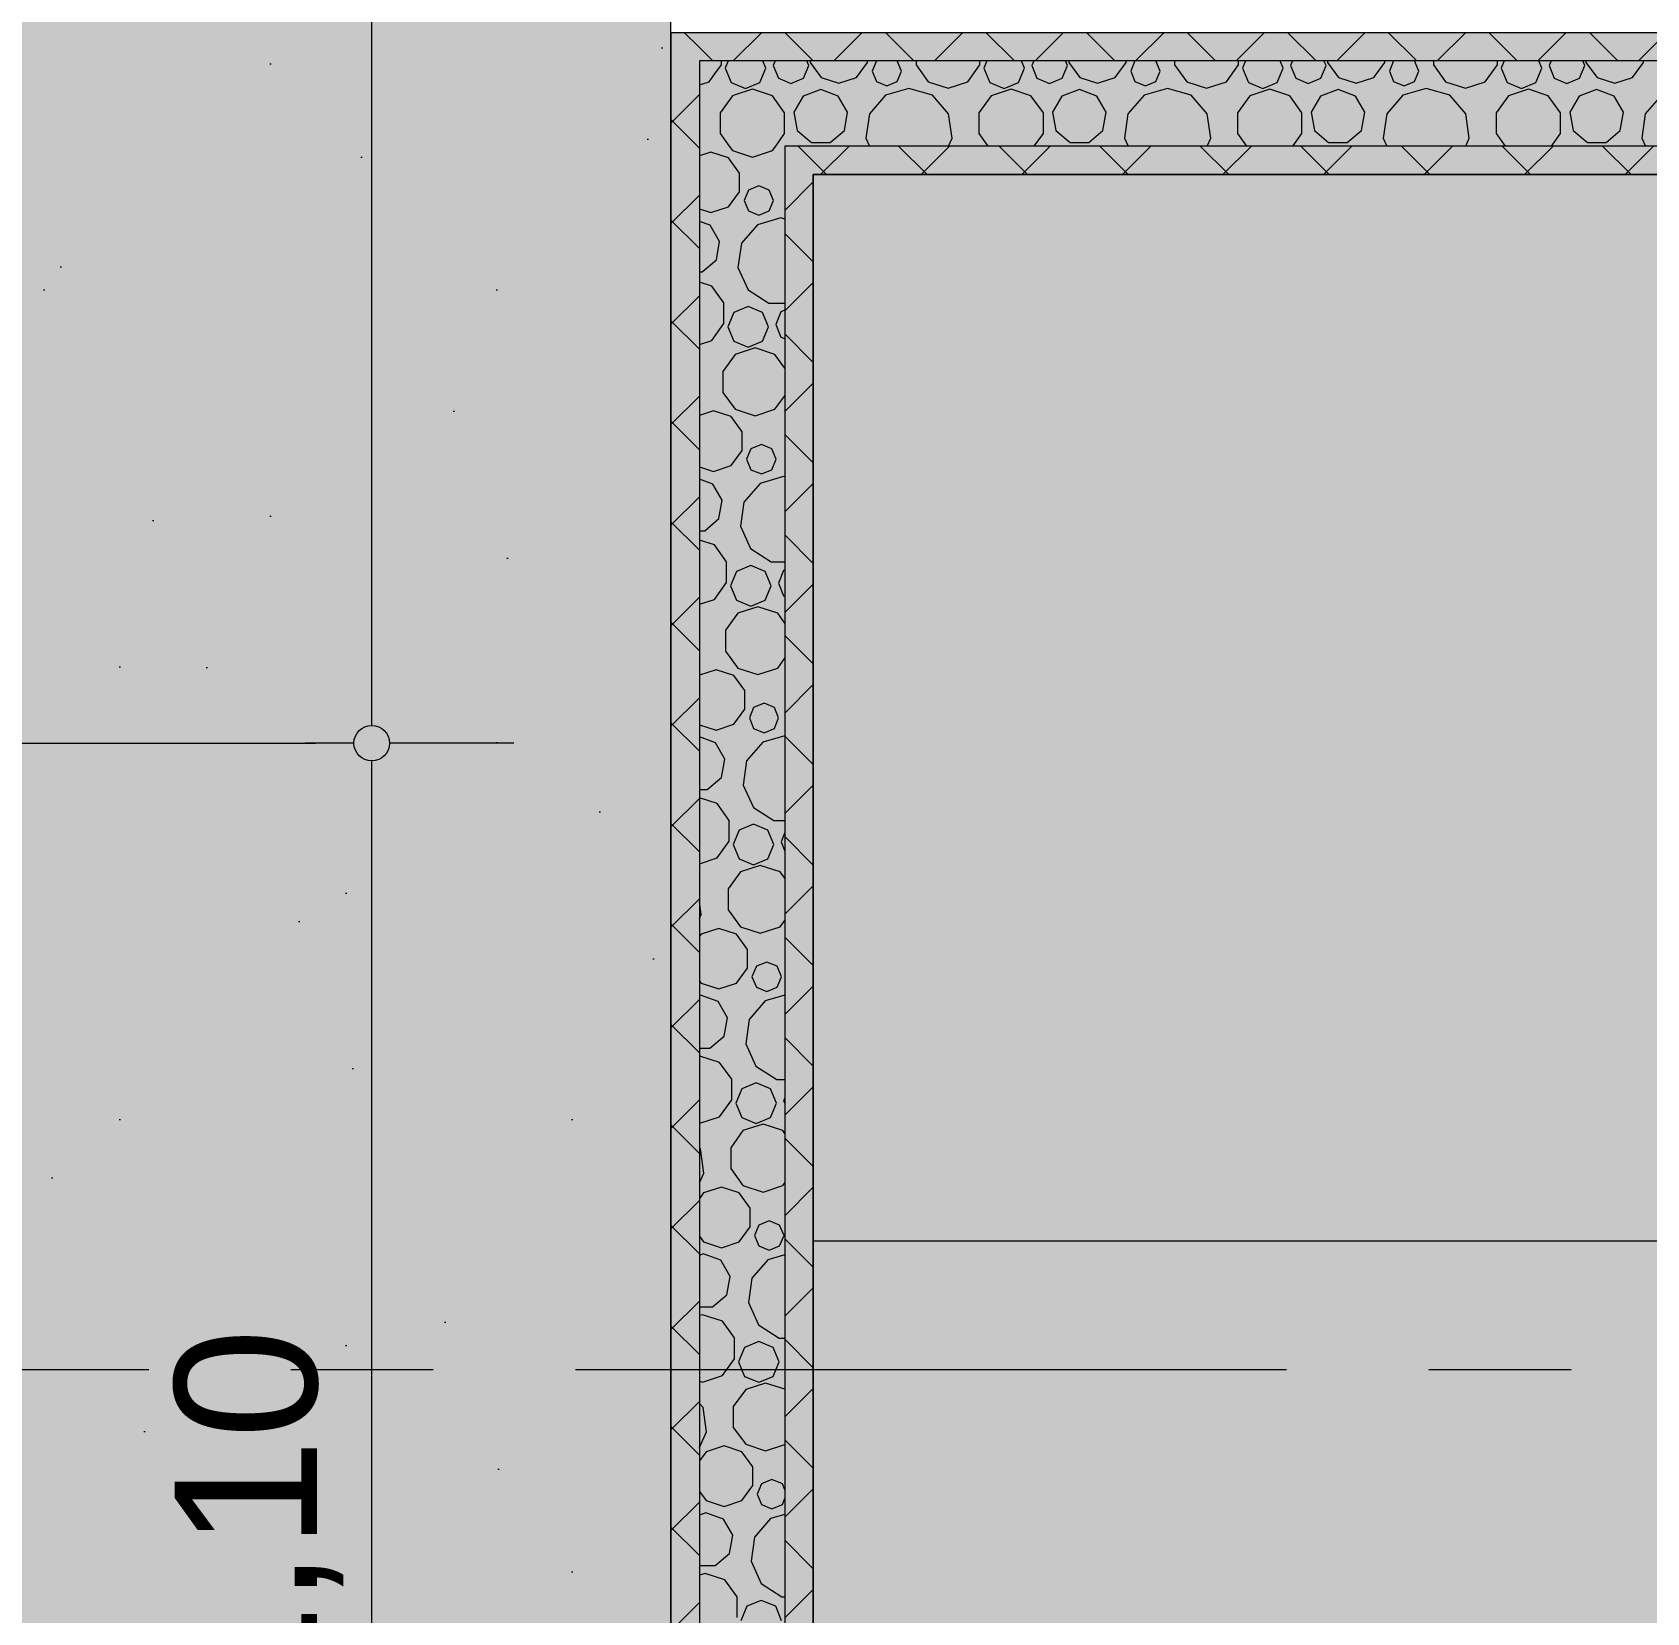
# Model space of a CAD drawing. Header units: metres. Extents: x -77 to -41.1, y -68 to -27.7.
# Drawn here: x -63.913 to -62.778, y -36.015 to -34.904 of the extents above; entities that cross this region are included whole.
import ezdxf

# ---------------------------------------------------------------- set-up
doc = ezdxf.new("R2010")
doc.units = ezdxf.units.M
doc.header["$MEASUREMENT"] = 0
doc.linetypes.add('AStair_dashed', pattern=[1.8, 0.8, -1])
doc.linetypes.add('Dot & Dashed', pattern=[0.6, 0.5, -0.05, 0, -0.05])
for name, color, linetype, lineweight in [('0_Caneta_No__99', 7, 'Continuous', 20), ('FORRO.EXEC_Caneta_No__241', 7, 'Continuous', 13), ('LAJES.EST_Caneta_No__241', 7, 'Continuous', 13), ('LAJES.EST_Caneta_No__96', 252, 'Continuous', 0), ('LUMINOTÉCNICA_Caneta_No__96', 252, 'Continuous', 0), ('PAREDE CONSTRUIR_Caneta_No__241', 7, 'Continuous', 13), ('PAREDE CONSTRUIR_Caneta_No__83', 84, 'Continuous', 0), ('PAREDE CONSTRUIR_Caneta_No__96', 252, 'Continuous', 0)]:
    doc.layers.add(name, color=color, linetype=linetype, lineweight=lineweight)
for name, color, linetype in [('COTAS FORRO.EXEC', 7, 'Continuous'), ('FORRO.EXEC', 7, 'Continuous'), ('PAREDE CONSTRUIR', 7, 'Continuous')]:
    doc.layers.add(name, color=color, linetype=linetype)
for name, color, linetype, lineweight, true_color in [('COTAS FORRO.EXEC_Caneta_No__25', 7, 'Continuous', 13, 0x982312), ('LAJES.EST_Caneta_No__18', 7, 'Continuous', 0, 0xdfdfdf), ('LAJES.EST_Caneta_No__254', 7, 'Continuous', 0, 0xd1c9ad), ('ZONA_Caneta_No__56', 7, 'Continuous', 0, 0xffe495)]:
    doc.layers.add(name, color=color, linetype=linetype, lineweight=lineweight, true_color=true_color)
doc.styles.add('GENERATED_STYLE_1', font='arial.ttf')
doc.dimstyles.new('GENERATED_STYLE__1', dxfattribs={"dimtxt": 0.1, "dimasz": 0.0475, "dimexe": 0.18, "dimexo": 0.1, "dimgap": 0, "dimtad": 1, "dimtih": 1, "dimtoh": 1, "dimzin": 0, "dimdsep": 46, "dimtxsty": 'GENERATED_STYLE_1', "dimblk": 'ARROWHEAD_11', "dimblk1": 'ARROWHEAD_11', "dimblk2": 'ARROWHEAD_11', "dimcen": 0.09, "dimclrd": 256, "dimclre": 256, "dimclrt": 256, "dimadec": 0, "dimazin": 0, "dimtfac": 1, "dimtdec": 4, "dimtmove": 0, "dimatfit": 3, "dimfxl": 0, "dimtolj": 1, "dimtzin": 0, "dimarcsym": 0})
doc.dimstyles.new('GENERATED_STYLE__2', dxfattribs={"dimtxt": 0.1, "dimasz": 0.0475, "dimexe": 0.18, "dimexo": 0.1, "dimgap": 0, "dimtad": 1, "dimzin": 0, "dimdsep": 46, "dimtxsty": 'GENERATED_STYLE_1', "dimblk": 'ARROWHEAD_11', "dimblk1": 'ARROWHEAD_11', "dimblk2": 'ARROWHEAD_11', "dimcen": 0.09, "dimclrd": 256, "dimclre": 256, "dimclrt": 256, "dimadec": 0, "dimazin": 0, "dimtfac": 1, "dimtdec": 4, "dimtmove": 0, "dimatfit": 3, "dimfxl": 0, "dimtolj": 1, "dimtzin": 0, "dimarcsym": 0})
pattern_1 = [(45, (0, 0.5), (-0.159099, 0.159099), [0, -0.15, 0, -0.225]), (110, (0.5, 0.5), (0.21143084, 0.07695453), [0, -0.11, 0, -0.19])]
pattern_2 = [(45, (0, 0), (-0.03535534, 0.03535534), []), (135, (0, 0), (0.03535534, 0.03535534), [])]

# ---------------------------------------------------------------- blocks, each defined once
blk = doc.blocks.new('*X60')
at = {"layer": 'PAREDE CONSTRUIR_Caneta_No__96', "color": 252, "linetype": 'Continuous', "lineweight": 0}
for p, q in [((-63.4286, -34.9267), (-63.4286, -34.9238)), ((-63.4237, -34.9238), (-63.4259, -34.929)), ((-63.3973, -34.929), (-63.3995, -34.9238)), ((-63.3908, -34.9238), (-63.3922, -34.9272)), ((-63.4338, -34.9339), (-63.4286, -34.9267)), ((-63.4259, -34.929), (-63.4217, -34.9391)), ((-63.4015, -34.9391), (-63.3973, -34.929)), ((-63.3922, -34.9272), (-63.3885, -34.9361)), ((-63.3885, -34.9361), (-63.384, -34.938)), ((-63.4217, -34.9391), (-63.4116, -34.9433)), ((-63.4068, -34.9438), (-63.4197, -34.948)), ((-63.4116, -34.9433), (-63.4015, -34.9391)), ((-63.3927, -34.9484), (-63.4068, -34.9438)), ((-63.3841, -34.9603), (-63.3927, -34.9484)), ((-63.3841, -34.975), (-63.3841, -34.9603)), ((-63.3877, -34.98), (-63.3841, -34.975))]:
    blk.add_line(p, q, dxfattribs=at)
blk = doc.blocks.new('*X61')
at = {"layer": 'PAREDE CONSTRUIR_Caneta_No__96', "color": 252, "linetype": 'Continuous', "lineweight": 0}
for p, q in [((-63.4372, -34.9386), (-63.4338, -34.9339)), ((-63.444, -34.9408), (-63.4372, -34.9386)), ((-63.4208, -34.9484), (-63.4294, -34.9603)), ((-63.4197, -34.948), (-63.4208, -34.9484)), ((-63.4294, -34.9603), (-63.4294, -34.975)), ((-63.4294, -34.975), (-63.4231, -34.9838)), ((-63.3904, -34.9838), (-63.3877, -34.98))]:
    blk.add_line(p, q, dxfattribs=at)
blk = doc.blocks.new('*X62')
at = {"layer": 'PAREDE CONSTRUIR_Caneta_No__96', "color": 252, "linetype": 'Continuous', "lineweight": 0}
for p, q in [((-63.436, -34.9881), (-63.444, -34.9907)), ((-63.4235, -34.9921), (-63.436, -34.9881)), ((-63.4158, -35.0028), (-63.4235, -34.9921)), ((-63.4231, -34.9838), (-63.4208, -34.9869)), ((-63.4208, -34.9869), (-63.4068, -34.9915)), ((-63.4068, -34.9915), (-63.3927, -34.9869)), ((-63.3927, -34.9869), (-63.3904, -34.9838)), ((-63.4158, -35.0159), (-63.4158, -35.0028)), ((-63.4235, -35.0266), (-63.4158, -35.0159)), ((-63.4096, -35.0147), (-63.4126, -35.022)), ((-63.4023, -35.0117), (-63.4096, -35.0147)), ((-63.395, -35.0147), (-63.4023, -35.0117)), ((-63.392, -35.022), (-63.395, -35.0147)), ((-63.444, -35.028), (-63.436, -35.0306)), ((-63.436, -35.0306), (-63.4235, -35.0266)), ((-63.4126, -35.022), (-63.4096, -35.0294)), ((-63.395, -35.0294), (-63.392, -35.022)), ((-63.4364, -35.0395), (-63.444, -35.0368)), ((-63.4299, -35.0509), (-63.4364, -35.0395)), ((-63.4032, -35.0391), (-63.4145, -35.0522)), ((-63.4096, -35.0294), (-63.4023, -35.0324)), ((-63.3867, -35.0343), (-63.4032, -35.0391)), ((-63.4023, -35.0324), (-63.395, -35.0294)), ((-63.384, -35.0351), (-63.3867, -35.0343)), ((-63.4321, -35.0638), (-63.4299, -35.0509)), ((-63.4145, -35.0522), (-63.417, -35.0692)), ((-63.444, -35.0723), (-63.4422, -35.0723)), ((-63.4422, -35.0723), (-63.4321, -35.0638)), ((-63.417, -35.0692), (-63.4098, -35.0849)), ((-63.4353, -35.0823), (-63.444, -35.0795)), ((-63.4268, -35.0941), (-63.4353, -35.0823)), ((-63.4098, -35.0849), (-63.3953, -35.0942)), ((-63.4268, -35.1087), (-63.4268, -35.0941)), ((-63.4097, -35.0967), (-63.4198, -35.1009)), ((-63.3996, -35.1009), (-63.4097, -35.0967)), ((-63.3953, -35.0942), (-63.384, -35.0942)), ((-63.4198, -35.1009), (-63.424, -35.111)), ((-63.3954, -35.111), (-63.3996, -35.1009)), ((-63.3867, -35.1003), (-63.3904, -35.1092)), ((-63.384, -35.0992), (-63.3867, -35.1003)), ((-63.4353, -35.1206), (-63.4268, -35.1087)), ((-63.424, -35.111), (-63.4198, -35.1211)), ((-63.3996, -35.1211), (-63.3954, -35.111)), ((-63.3904, -35.1092), (-63.3867, -35.1181)), ((-63.3867, -35.1181), (-63.384, -35.1192)), ((-63.444, -35.1234), (-63.4353, -35.1206)), ((-63.4189, -35.1303), (-63.4276, -35.1423)), ((-63.4198, -35.1211), (-63.4097, -35.1253)), ((-63.4049, -35.1258), (-63.4189, -35.1303)), ((-63.4097, -35.1253), (-63.3996, -35.1211)), ((-63.3909, -35.1303), (-63.4049, -35.1258)), ((-63.384, -35.1399), (-63.3909, -35.1303)), ((-63.4276, -35.1423), (-63.4276, -35.157)), ((-63.4276, -35.157), (-63.4189, -35.1689)), ((-63.3909, -35.1689), (-63.384, -35.1594)), ((-63.4341, -35.1701), (-63.444, -35.1733)), ((-63.4216, -35.1741), (-63.4341, -35.1701)), ((-63.4139, -35.1848), (-63.4216, -35.1741)), ((-63.4189, -35.1689), (-63.4049, -35.1735)), ((-63.4049, -35.1735), (-63.3909, -35.1689)), ((-63.4139, -35.1979), (-63.4139, -35.1848)), ((-63.4216, -35.2085), (-63.4139, -35.1979)), ((-63.4078, -35.1967), (-63.4108, -35.204)), ((-63.4004, -35.1937), (-63.4078, -35.1967)), ((-63.3931, -35.1967), (-63.4004, -35.1937)), ((-63.3901, -35.204), (-63.3931, -35.1967)), ((-63.444, -35.2094), (-63.4341, -35.2126)), ((-63.4341, -35.2126), (-63.4216, -35.2085)), ((-63.4108, -35.204), (-63.4078, -35.2114)), ((-63.3931, -35.2114), (-63.3901, -35.204)), ((-63.4346, -35.2215), (-63.444, -35.2181)), ((-63.428, -35.2329), (-63.4346, -35.2215)), ((-63.4014, -35.2211), (-63.4127, -35.2342)), ((-63.4078, -35.2114), (-63.4004, -35.2144)), ((-63.3848, -35.2163), (-63.4014, -35.2211)), ((-63.4004, -35.2144), (-63.3931, -35.2114)), ((-63.384, -35.2165), (-63.3848, -35.2163)), ((-63.4303, -35.2458), (-63.428, -35.2329)), ((-63.4127, -35.2342), (-63.4151, -35.2512)), ((-63.444, -35.2543), (-63.4403, -35.2543)), ((-63.4403, -35.2543), (-63.4303, -35.2458)), ((-63.4151, -35.2512), (-63.408, -35.2669)), ((-63.4335, -35.2643), (-63.444, -35.2609)), ((-63.4249, -35.2761), (-63.4335, -35.2643)), ((-63.408, -35.2669), (-63.3935, -35.2762)), ((-63.4249, -35.2907), (-63.4249, -35.2761)), ((-63.3935, -35.2762), (-63.384, -35.2762)), ((-63.418, -35.2829), (-63.4222, -35.293)), ((-63.4079, -35.2787), (-63.418, -35.2829)), ((-63.3978, -35.2829), (-63.4079, -35.2787)), ((-63.3936, -35.293), (-63.3978, -35.2829)), ((-63.3848, -35.2823), (-63.3885, -35.2912)), ((-63.384, -35.282), (-63.3848, -35.2823)), ((-63.4335, -35.3026), (-63.4249, -35.2907)), ((-63.4222, -35.293), (-63.418, -35.3031)), ((-63.3978, -35.3031), (-63.3936, -35.293)), ((-63.3885, -35.2912), (-63.3848, -35.3001)), ((-63.3848, -35.3001), (-63.384, -35.3004)), ((-63.444, -35.306), (-63.4335, -35.3026)), ((-63.4171, -35.3123), (-63.4257, -35.3243)), ((-63.418, -35.3031), (-63.4079, -35.3073)), ((-63.403, -35.3078), (-63.4171, -35.3123)), ((-63.4079, -35.3073), (-63.3978, -35.3031)), ((-63.389, -35.3123), (-63.403, -35.3078)), ((-63.384, -35.3193), (-63.389, -35.3123)), ((-63.4257, -35.3243), (-63.4257, -35.339)), ((-63.4257, -35.339), (-63.4171, -35.3509)), ((-63.389, -35.3509), (-63.384, -35.344)), ((-63.4323, -35.3521), (-63.444, -35.3559)), ((-63.4198, -35.3561), (-63.4323, -35.3521)), ((-63.412, -35.3668), (-63.4198, -35.3561)), ((-63.4171, -35.3509), (-63.403, -35.3555)), ((-63.403, -35.3555), (-63.389, -35.3509)), ((-63.412, -35.3799), (-63.412, -35.3668)), ((-63.4198, -35.3905), (-63.412, -35.3799)), ((-63.4059, -35.3787), (-63.4089, -35.386)), ((-63.3986, -35.3757), (-63.4059, -35.3787)), ((-63.3913, -35.3787), (-63.3986, -35.3757)), ((-63.3883, -35.386), (-63.3913, -35.3787)), ((-63.444, -35.3908), (-63.4323, -35.3946)), ((-63.4323, -35.3946), (-63.4198, -35.3905)), ((-63.4089, -35.386), (-63.4059, -35.3934)), ((-63.3913, -35.3934), (-63.3883, -35.386)), ((-63.4327, -35.4035), (-63.444, -35.3994)), ((-63.3995, -35.4031), (-63.4108, -35.4162)), ((-63.4059, -35.3934), (-63.3986, -35.3964)), ((-63.384, -35.3986), (-63.3995, -35.4031)), ((-63.3986, -35.3964), (-63.3913, -35.3934)), ((-63.4261, -35.4149), (-63.4327, -35.4035)), ((-63.4284, -35.4278), (-63.4261, -35.4149)), ((-63.4108, -35.4162), (-63.4133, -35.4332)), ((-63.444, -35.4363), (-63.4385, -35.4363)), ((-63.4385, -35.4363), (-63.4284, -35.4278)), ((-63.4133, -35.4332), (-63.4061, -35.4489)), ((-63.4316, -35.4463), (-63.444, -35.4423)), ((-63.423, -35.4581), (-63.4316, -35.4463)), ((-63.423, -35.4727), (-63.423, -35.4581)), ((-63.4061, -35.4489), (-63.3916, -35.4582)), ((-63.3916, -35.4582), (-63.384, -35.4582)), ((-63.4161, -35.4649), (-63.4203, -35.475)), ((-63.406, -35.4607), (-63.4161, -35.4649)), ((-63.3959, -35.4649), (-63.406, -35.4607)), ((-63.3917, -35.475), (-63.3959, -35.4649)), ((-63.384, -35.4667), (-63.3866, -35.4732)), ((-63.4316, -35.4845), (-63.423, -35.4727)), ((-63.4203, -35.475), (-63.4161, -35.4851)), ((-63.3959, -35.4851), (-63.3917, -35.475)), ((-63.3866, -35.4732), (-63.384, -35.4797)), ((-63.444, -35.4886), (-63.4316, -35.4845)), ((-63.4161, -35.4851), (-63.406, -35.4893)), ((-63.4012, -35.4898), (-63.4152, -35.4943)), ((-63.406, -35.4893), (-63.3959, -35.4851)), ((-63.3872, -35.4943), (-63.4012, -35.4898)), ((-63.4152, -35.4943), (-63.4239, -35.5063)), ((-63.384, -35.4988), (-63.3872, -35.4943)), ((-63.4427, -35.5242), (-63.444, -35.5153)), ((-63.4239, -35.5063), (-63.4239, -35.521)), ((-63.444, -35.527), (-63.4427, -35.5242)), ((-63.4239, -35.521), (-63.4152, -35.5329)), ((-63.4429, -35.5381), (-63.444, -35.5395)), ((-63.4304, -35.5341), (-63.4429, -35.5381)), ((-63.4179, -35.5381), (-63.4304, -35.5341)), ((-63.4102, -35.5488), (-63.4179, -35.5381)), ((-63.4152, -35.5329), (-63.4012, -35.5375)), ((-63.4012, -35.5375), (-63.3872, -35.5329)), ((-63.3872, -35.5329), (-63.384, -35.5285)), ((-63.4102, -35.5619), (-63.4102, -35.5488)), ((-63.4179, -35.5725), (-63.4102, -35.5619)), ((-63.404, -35.5607), (-63.4071, -35.568)), ((-63.3967, -35.5577), (-63.404, -35.5607)), ((-63.3894, -35.5607), (-63.3967, -35.5577)), ((-63.3864, -35.568), (-63.3894, -35.5607)), ((-63.444, -35.5711), (-63.4429, -35.5725)), ((-63.4429, -35.5725), (-63.4304, -35.5766)), ((-63.4304, -35.5766), (-63.4179, -35.5725)), ((-63.4071, -35.568), (-63.404, -35.5753)), ((-63.3894, -35.5753), (-63.3864, -35.568)), ((-63.4432, -35.5811), (-63.444, -35.5813)), ((-63.4308, -35.5855), (-63.4432, -35.5811)), ((-63.404, -35.5753), (-63.3967, -35.5784)), ((-63.384, -35.5811), (-63.3977, -35.5851)), ((-63.3967, -35.5784), (-63.3894, -35.5753)), ((-63.4243, -35.5969), (-63.4308, -35.5855)), ((-63.3977, -35.5851), (-63.409, -35.5982)), ((-63.4266, -35.6098), (-63.4243, -35.5969)), ((-63.409, -35.5982), (-63.4114, -35.6152)), ((-63.444, -35.6182), (-63.4366, -35.6182)), ((-63.4366, -35.6182), (-63.4266, -35.6098)), ((-63.4114, -35.6152), (-63.4043, -35.6309)), ((-63.4437, -35.6238), (-63.444, -35.6238)), ((-63.4298, -35.6283), (-63.4437, -35.6238)), ((-63.4212, -35.6401), (-63.4298, -35.6283)), ((-63.4212, -35.6547), (-63.4212, -35.6401)), ((-63.4043, -35.6309), (-63.3897, -35.6402)), ((-63.3897, -35.6402), (-63.384, -35.6402)), ((-63.4143, -35.6469), (-63.4185, -35.657)), ((-63.4042, -35.6427), (-63.4143, -35.6469)), ((-63.3941, -35.6469), (-63.4042, -35.6427)), ((-63.3899, -35.657), (-63.3941, -35.6469)), ((-63.4298, -35.6665), (-63.4212, -35.6547)), ((-63.4185, -35.657), (-63.4143, -35.6671)), ((-63.3941, -35.6671), (-63.3899, -35.657)), ((-63.384, -35.6532), (-63.3848, -35.6552)), ((-63.3848, -35.6552), (-63.384, -35.6572)), ((-63.444, -35.671), (-63.4437, -35.6711)), ((-63.4437, -35.6711), (-63.4298, -35.6665)), ((-63.4143, -35.6671), (-63.4042, -35.6713)), ((-63.3993, -35.6718), (-63.4134, -35.6763)), ((-63.4042, -35.6713), (-63.3941, -35.6671)), ((-63.3853, -35.6763), (-63.3993, -35.6718)), ((-63.4134, -35.6763), (-63.422, -35.6883)), ((-63.384, -35.6782), (-63.3853, -35.6763)), ((-63.4433, -35.6891), (-63.444, -35.6884)), ((-63.4408, -35.7062), (-63.4433, -35.6891)), ((-63.422, -35.6883), (-63.422, -35.703)), ((-63.444, -35.7131), (-63.4408, -35.7062)), ((-63.422, -35.703), (-63.4134, -35.7149)), ((-63.4411, -35.7201), (-63.444, -35.7241)), ((-63.4286, -35.716), (-63.4411, -35.7201)), ((-63.4161, -35.7201), (-63.4286, -35.716)), ((-63.4083, -35.7307), (-63.4161, -35.7201)), ((-63.4134, -35.7149), (-63.3993, -35.7195)), ((-63.3993, -35.7195), (-63.3853, -35.7149)), ((-63.3853, -35.7149), (-63.384, -35.7131)), ((-63.4083, -35.7439), (-63.4083, -35.7307)), ((-63.4022, -35.7427), (-63.4052, -35.75)), ((-63.3949, -35.7397), (-63.4022, -35.7427)), ((-63.3876, -35.7427), (-63.3949, -35.7397)), ((-63.3845, -35.75), (-63.3876, -35.7427)), ((-63.444, -35.7506), (-63.4411, -35.7545)), ((-63.4411, -35.7545), (-63.4286, -35.7586)), ((-63.4286, -35.7586), (-63.4161, -35.7545)), ((-63.4161, -35.7545), (-63.4083, -35.7439)), ((-63.4052, -35.75), (-63.4022, -35.7573)), ((-63.3876, -35.7573), (-63.3845, -35.75)), ((-63.4413, -35.763), (-63.444, -35.764)), ((-63.429, -35.7675), (-63.4413, -35.763)), ((-63.4022, -35.7573), (-63.3949, -35.7604)), ((-63.384, -35.7636), (-63.3958, -35.7671)), ((-63.3949, -35.7604), (-63.3876, -35.7573)), ((-63.4224, -35.7789), (-63.429, -35.7675)), ((-63.3958, -35.7671), (-63.4071, -35.7801)), ((-63.4247, -35.7918), (-63.4224, -35.7789)), ((-63.4071, -35.7801), (-63.4096, -35.7972)), ((-63.444, -35.8002), (-63.4348, -35.8002)), ((-63.4348, -35.8002), (-63.4247, -35.7918)), ((-63.4096, -35.7972), (-63.4024, -35.8129)), ((-63.4418, -35.8058), (-63.444, -35.8064)), ((-63.4279, -35.8103), (-63.4418, -35.8058)), ((-63.4193, -35.8221), (-63.4279, -35.8103)), ((-63.4193, -35.8367), (-63.4193, -35.8221)), ((-63.4024, -35.8129), (-63.3879, -35.8222)), ((-63.3879, -35.8222), (-63.384, -35.8222)), ((-63.4124, -35.8289), (-63.4166, -35.839)), ((-63.4023, -35.8247), (-63.4124, -35.8289)), ((-63.3922, -35.8289), (-63.4023, -35.8247)), ((-63.388, -35.839), (-63.3922, -35.8289)), ((-63.4279, -35.8485), (-63.4193, -35.8367)), ((-63.4166, -35.839), (-63.4124, -35.8491)), ((-63.3922, -35.8491), (-63.388, -35.839)), ((-63.444, -35.8524), (-63.4418, -35.8531)), ((-63.4418, -35.8531), (-63.4279, -35.8485)), ((-63.4124, -35.8491), (-63.4023, -35.8533)), ((-63.3975, -35.8538), (-63.4115, -35.8583)), ((-63.4023, -35.8533), (-63.3922, -35.8491)), ((-63.384, -35.8582), (-63.3975, -35.8538)), ((-63.4414, -35.8711), (-63.444, -35.8682)), ((-63.4115, -35.8583), (-63.4202, -35.8703)), ((-63.439, -35.8882), (-63.4414, -35.8711)), ((-63.4202, -35.8703), (-63.4202, -35.885)), ((-63.444, -35.8991), (-63.439, -35.8882)), ((-63.4202, -35.885), (-63.4115, -35.8969)), ((-63.4392, -35.9021), (-63.444, -35.9086)), ((-63.4267, -35.898), (-63.4392, -35.9021)), ((-63.4142, -35.9021), (-63.4267, -35.898)), ((-63.4065, -35.9127), (-63.4142, -35.9021)), ((-63.4115, -35.8969), (-63.3975, -35.9015)), ((-63.3975, -35.9015), (-63.384, -35.8971)), ((-63.4065, -35.9259), (-63.4065, -35.9127)), ((-63.4003, -35.9247), (-63.4034, -35.932)), ((-63.393, -35.9217), (-63.4003, -35.9247)), ((-63.3857, -35.9247), (-63.393, -35.9217)), ((-63.384, -35.929), (-63.3857, -35.9247)), ((-63.444, -35.93), (-63.4392, -35.9365)), ((-63.4392, -35.9365), (-63.4267, -35.9406)), ((-63.4267, -35.9406), (-63.4142, -35.9365)), ((-63.4142, -35.9365), (-63.4065, -35.9259)), ((-63.4034, -35.932), (-63.4003, -35.9393)), ((-63.3857, -35.9393), (-63.384, -35.9351)), ((-63.4395, -35.945), (-63.444, -35.9467)), ((-63.4271, -35.9495), (-63.4395, -35.945)), ((-63.4003, -35.9393), (-63.393, -35.9424)), ((-63.384, -35.9462), (-63.394, -35.9491)), ((-63.393, -35.9424), (-63.3857, -35.9393)), ((-63.4206, -35.9609), (-63.4271, -35.9495)), ((-63.394, -35.9491), (-63.4053, -35.9621)), ((-63.4229, -35.9738), (-63.4206, -35.9609)), ((-63.4053, -35.9621), (-63.4077, -35.9792)), ((-63.4329, -35.9822), (-63.4229, -35.9738)), ((-63.4077, -35.9792), (-63.4005, -35.9949)), ((-63.444, -35.9822), (-63.4329, -35.9822)), ((-63.44, -35.9877), (-63.444, -35.989)), ((-63.4261, -35.9923), (-63.44, -35.9877)), ((-63.4175, -36.0041), (-63.4261, -35.9923)), ((-63.4175, -36.0187), (-63.4175, -36.0041)), ((-63.4005, -35.9949), (-63.386, -36.0042)), ((-63.386, -36.0042), (-63.384, -36.0042)), ((-63.4106, -36.0108), (-63.4148, -36.021)), ((-63.4005, -36.0067), (-63.4106, -36.0108)), ((-63.3904, -36.0108), (-63.4005, -36.0067)), ((-63.3862, -36.021), (-63.3904, -36.0108))]:
    blk.add_line(p, q, dxfattribs=at)
blk = doc.blocks.new('*X122')
at = {"layer": 'PAREDE CONSTRUIR_Caneta_No__96', "color": 252, "linetype": 'Continuous', "lineweight": 0}
for p, q in [((-63.3671, -34.9272), (-63.3686, -34.9238)), ((-63.3662, -34.9238), (-63.3662, -34.9249)), ((-63.3662, -34.9249), (-63.3585, -34.9356)), ((-63.3335, -34.9356), (-63.3258, -34.9249)), ((-63.3258, -34.9249), (-63.3258, -34.9238)), ((-63.3196, -34.9238), (-63.3226, -34.9311)), ((-63.302, -34.9311), (-63.305, -34.9238)), ((-63.2917, -34.9238), (-63.2917, -34.9267)), ((-63.2468, -34.9267), (-63.2468, -34.9238)), ((-63.2419, -34.9238), (-63.244, -34.929)), ((-63.2154, -34.929), (-63.2176, -34.9238)), ((-63.2089, -34.9238), (-63.2104, -34.9272)), ((-63.1853, -34.9272), (-63.1867, -34.9238)), ((-63.1844, -34.9238), (-63.1844, -34.9249)), ((-63.1844, -34.9249), (-63.1766, -34.9356)), ((-63.1516, -34.9356), (-63.1439, -34.9249)), ((-63.1439, -34.9249), (-63.1439, -34.9238)), ((-63.1378, -34.9238), (-63.1408, -34.9311)), ((-63.1201, -34.9311), (-63.1231, -34.9238)), ((-63.1099, -34.9238), (-63.1099, -34.9267)), ((-63.0649, -34.9267), (-63.0649, -34.9238)), ((-63.06, -34.9238), (-63.0622, -34.929)), ((-63.0336, -34.929), (-63.0357, -34.9238)), ((-63.0271, -34.9238), (-63.0285, -34.9272)), ((-63.0034, -34.9272), (-63.0049, -34.9238)), ((-63.0025, -34.9238), (-63.0025, -34.9249)), ((-63.0025, -34.9249), (-62.9948, -34.9356)), ((-62.9698, -34.9356), (-62.962, -34.9249)), ((-62.962, -34.9249), (-62.962, -34.9238)), ((-62.9559, -34.9238), (-62.9589, -34.9311)), ((-62.9383, -34.9311), (-62.9413, -34.9238)), ((-62.928, -34.9238), (-62.928, -34.9267)), ((-62.883, -34.9267), (-62.883, -34.9238)), ((-62.8782, -34.9238), (-62.8803, -34.929)), ((-62.8517, -34.929), (-62.8539, -34.9238)), ((-62.8452, -34.9238), (-62.8466, -34.9272)), ((-62.8216, -34.9272), (-62.823, -34.9238)), ((-62.8207, -34.9238), (-62.8207, -34.9249)), ((-62.8207, -34.9249), (-62.8129, -34.9356)), ((-62.7879, -34.9356), (-62.7802, -34.9249)), ((-62.7802, -34.9249), (-62.7802, -34.9238)), ((-63.3797, -34.9397), (-63.3708, -34.9361)), ((-63.3708, -34.9361), (-63.3671, -34.9272)), ((-63.3585, -34.9356), (-63.346, -34.9396)), ((-63.346, -34.9396), (-63.3335, -34.9356)), ((-63.3226, -34.9311), (-63.3196, -34.9384)), ((-63.305, -34.9384), (-63.302, -34.9311)), ((-63.2917, -34.9267), (-63.2832, -34.9386)), ((-63.2553, -34.9386), (-63.2468, -34.9267)), ((-63.244, -34.929), (-63.2398, -34.9391)), ((-63.2196, -34.9391), (-63.2154, -34.929)), ((-63.2104, -34.9272), (-63.2067, -34.9361)), ((-63.2067, -34.9361), (-63.1978, -34.9397)), ((-63.1978, -34.9397), (-63.189, -34.9361)), ((-63.189, -34.9361), (-63.1853, -34.9272)), ((-63.1766, -34.9356), (-63.1641, -34.9396)), ((-63.1641, -34.9396), (-63.1516, -34.9356)), ((-63.1408, -34.9311), (-63.1378, -34.9384)), ((-63.1231, -34.9384), (-63.1201, -34.9311)), ((-63.1099, -34.9267), (-63.1013, -34.9386)), ((-63.0735, -34.9386), (-63.0649, -34.9267)), ((-63.0622, -34.929), (-63.058, -34.9391)), ((-63.0378, -34.9391), (-63.0336, -34.929)), ((-63.0285, -34.9272), (-63.0248, -34.9361)), ((-63.0248, -34.9361), (-63.016, -34.9397)), ((-63.016, -34.9397), (-63.0071, -34.9361)), ((-63.0071, -34.9361), (-63.0034, -34.9272)), ((-62.9948, -34.9356), (-62.9823, -34.9396)), ((-62.9823, -34.9396), (-62.9698, -34.9356)), ((-62.9589, -34.9311), (-62.9559, -34.9384)), ((-62.9413, -34.9384), (-62.9383, -34.9311)), ((-62.928, -34.9267), (-62.9194, -34.9386)), ((-62.8916, -34.9386), (-62.883, -34.9267)), ((-62.8803, -34.929), (-62.8761, -34.9391)), ((-62.8559, -34.9391), (-62.8517, -34.929)), ((-62.8466, -34.9272), (-62.843, -34.9361)), ((-62.843, -34.9361), (-62.8341, -34.9397)), ((-62.8341, -34.9397), (-62.8252, -34.9361)), ((-62.8252, -34.9361), (-62.8216, -34.9272)), ((-62.8129, -34.9356), (-62.8004, -34.9396)), ((-62.8004, -34.9396), (-62.7879, -34.9356)), ((-63.384, -34.938), (-63.3797, -34.9397)), ((-63.3711, -34.9486), (-63.3776, -34.9599)), ((-63.3587, -34.9441), (-63.3711, -34.9486)), ((-63.3464, -34.9486), (-63.3587, -34.9441)), ((-63.3399, -34.9599), (-63.3464, -34.9486)), ((-63.3132, -34.9481), (-63.3245, -34.9612)), ((-63.3196, -34.9384), (-63.3123, -34.9414)), ((-63.2967, -34.9433), (-63.3132, -34.9481)), ((-63.3123, -34.9414), (-63.305, -34.9384)), ((-63.2801, -34.9481), (-63.2967, -34.9433)), ((-63.2832, -34.9386), (-63.2692, -34.9431)), ((-63.2688, -34.9612), (-63.2801, -34.9481)), ((-63.2692, -34.9431), (-63.2553, -34.9386)), ((-63.2389, -34.9484), (-63.2476, -34.9603)), ((-63.2398, -34.9391), (-63.2297, -34.9433)), ((-63.2249, -34.9438), (-63.2389, -34.9484)), ((-63.2297, -34.9433), (-63.2196, -34.9391)), ((-63.2109, -34.9484), (-63.2249, -34.9438)), ((-63.2022, -34.9603), (-63.2109, -34.9484)), ((-63.1892, -34.9486), (-63.1958, -34.9599)), ((-63.1769, -34.9441), (-63.1892, -34.9486)), ((-63.1646, -34.9486), (-63.1769, -34.9441)), ((-63.158, -34.9599), (-63.1646, -34.9486)), ((-63.1314, -34.9481), (-63.1427, -34.9612)), ((-63.1378, -34.9384), (-63.1304, -34.9414)), ((-63.1148, -34.9433), (-63.1314, -34.9481)), ((-63.1304, -34.9414), (-63.1231, -34.9384)), ((-63.0983, -34.9481), (-63.1148, -34.9433)), ((-63.1013, -34.9386), (-63.0874, -34.9431)), ((-63.087, -34.9612), (-63.0983, -34.9481)), ((-63.0874, -34.9431), (-63.0735, -34.9386)), ((-63.0571, -34.9484), (-63.0657, -34.9603)), ((-63.058, -34.9391), (-63.0479, -34.9433)), ((-63.043, -34.9438), (-63.0571, -34.9484)), ((-63.0479, -34.9433), (-63.0378, -34.9391)), ((-63.029, -34.9484), (-63.043, -34.9438)), ((-63.0204, -34.9603), (-63.029, -34.9484)), ((-63.0074, -34.9486), (-63.0139, -34.9599)), ((-62.995, -34.9441), (-63.0074, -34.9486)), ((-62.9827, -34.9486), (-62.995, -34.9441)), ((-62.9761, -34.9599), (-62.9827, -34.9486)), ((-62.9495, -34.9481), (-62.9608, -34.9612)), ((-62.9559, -34.9384), (-62.9486, -34.9414)), ((-62.933, -34.9433), (-62.9495, -34.9481)), ((-62.9486, -34.9414), (-62.9413, -34.9384)), ((-62.9164, -34.9481), (-62.933, -34.9433)), ((-62.9194, -34.9386), (-62.9055, -34.9431)), ((-62.9051, -34.9612), (-62.9164, -34.9481)), ((-62.9055, -34.9431), (-62.8916, -34.9386)), ((-62.8752, -34.9484), (-62.8839, -34.9603)), ((-62.8761, -34.9391), (-62.866, -34.9433)), ((-62.8612, -34.9438), (-62.8752, -34.9484)), ((-62.866, -34.9433), (-62.8559, -34.9391)), ((-62.8472, -34.9484), (-62.8612, -34.9438)), ((-62.8385, -34.9603), (-62.8472, -34.9484)), ((-62.8255, -34.9486), (-62.8321, -34.9599)), ((-62.8132, -34.9441), (-62.8255, -34.9486)), ((-62.8008, -34.9486), (-62.8132, -34.9441)), ((-62.7943, -34.9599), (-62.8008, -34.9486)), ((-62.7677, -34.9481), (-62.779, -34.9612)), ((-63.3776, -34.9599), (-63.3753, -34.9728)), ((-63.3421, -34.9728), (-63.3399, -34.9599)), ((-63.2476, -34.9603), (-63.2476, -34.975)), ((-63.2022, -34.975), (-63.2022, -34.9603)), ((-63.1958, -34.9599), (-63.1935, -34.9728)), ((-63.1603, -34.9728), (-63.158, -34.9599)), ((-63.0657, -34.9603), (-63.0657, -34.975)), ((-63.0204, -34.975), (-63.0204, -34.9603)), ((-63.0139, -34.9599), (-63.0116, -34.9728)), ((-62.9784, -34.9728), (-62.9761, -34.9599)), ((-62.8839, -34.9603), (-62.8839, -34.975)), ((-62.8385, -34.975), (-62.8385, -34.9603)), ((-62.8321, -34.9599), (-62.8298, -34.9728)), ((-62.7966, -34.9728), (-62.7943, -34.9599)), ((-63.3245, -34.9612), (-63.327, -34.9782)), ((-63.2664, -34.9782), (-63.2688, -34.9612)), ((-63.1427, -34.9612), (-63.1451, -34.9782)), ((-63.0845, -34.9782), (-63.087, -34.9612)), ((-62.9608, -34.9612), (-62.9633, -34.9782)), ((-62.9027, -34.9782), (-62.9051, -34.9612)), ((-62.779, -34.9612), (-62.7814, -34.9782)), ((-63.3753, -34.9728), (-63.3653, -34.9813)), ((-63.3653, -34.9813), (-63.3522, -34.9813)), ((-63.3522, -34.9813), (-63.3421, -34.9728)), ((-63.327, -34.9782), (-63.3245, -34.9838)), ((-63.2689, -34.9838), (-63.2664, -34.9782)), ((-63.2476, -34.975), (-63.2412, -34.9838)), ((-63.2086, -34.9838), (-63.2022, -34.975)), ((-63.1935, -34.9728), (-63.1834, -34.9813)), ((-63.1834, -34.9813), (-63.1703, -34.9813)), ((-63.1703, -34.9813), (-63.1603, -34.9728)), ((-63.1451, -34.9782), (-63.1426, -34.9838)), ((-63.0871, -34.9838), (-63.0845, -34.9782)), ((-63.0657, -34.975), (-63.0594, -34.9838)), ((-63.0267, -34.9838), (-63.0204, -34.975)), ((-63.0116, -34.9728), (-63.0016, -34.9813)), ((-63.0016, -34.9813), (-62.9885, -34.9813)), ((-62.9885, -34.9813), (-62.9784, -34.9728)), ((-62.9633, -34.9782), (-62.9608, -34.9838)), ((-62.9052, -34.9838), (-62.9027, -34.9782)), ((-62.8839, -34.975), (-62.8775, -34.9838)), ((-62.8449, -34.9838), (-62.8385, -34.975)), ((-62.8298, -34.9728), (-62.8197, -34.9813)), ((-62.8197, -34.9813), (-62.8066, -34.9813)), ((-62.8066, -34.9813), (-62.7966, -34.9728)), ((-62.7814, -34.9782), (-62.7789, -34.9838))]:
    blk.add_line(p, q, dxfattribs=at)
blk = doc.blocks.new('*D251')
at = {"layer": 'COTAS FORRO.EXEC_Caneta_No__25', "linetype": 'Continuous', "lineweight": 13, "true_color": 0x982312}
for points in [[(-64.8277, -33.0835), (-64.8268, -33.0883), (-64.8241, -33.0923), (-64.82, -33.095), (-64.8152, -33.096), (-64.8104, -33.095), (-64.8064, -33.0923), (-64.8037, -33.0883), (-64.8027, -33.0835), (-64.8037, -33.0787), (-64.8064, -33.0747), (-64.8104, -33.0719), (-64.8152, -33.071), (-64.82, -33.0719), (-64.8241, -33.0747), (-64.8268, -33.0787)], [(-63.4765, -33.0835), (-63.4755, -33.0883), (-63.4728, -33.0923), (-63.4688, -33.095), (-63.464, -33.096), (-63.4592, -33.095), (-63.4551, -33.0923), (-63.4524, -33.0883), (-63.4515, -33.0835), (-63.4524, -33.0787), (-63.4551, -33.0747), (-63.4592, -33.0719), (-63.464, -33.071), (-63.4688, -33.0719), (-63.4728, -33.0747), (-63.4755, -33.0787)]]:
    blk.add_hatch(color=24, dxfattribs=at).paths.add_polyline_path(points)
at = {"layer": 'COTAS FORRO.EXEC_Caneta_No__25', "color": 24, "linetype": 'Continuous', "lineweight": 13, "true_color": 0x982312}
for p, q in [((-64.8152, -33.071), (-64.8152, -33.0366)), ((-63.464, -33.071), (-63.464, -33.0366)), ((-64.8027, -33.0835), (-63.4765, -33.0835)), ((-63.4515, -33.0835), (-63.439, -33.0835)), ((-64.8152, -33.1835), (-64.8152, -33.096)), ((-63.464, -33.1835), (-63.464, -33.096))]:
    blk.add_line(p, q, dxfattribs=at)
for centre in [(-64.8152, -33.0835), (-63.464, -33.0835)]:
    blk.add_circle(centre, 0.0125, dxfattribs=at)
at = {"layer": 'COTAS FORRO.EXEC_Caneta_No__25', "color": 24, "lineweight": 13, "true_color": 0x982312, "insert": (-64.2731, -33.0635), "char_height": 0.1, "attachment_point": 7, "style": 'GENERATED_STYLE_1'}
blk.add_mtext('\\A1;{\\pql;\\fArial|b0|i0|c0|p0;\\W1.000000;1,35}', dxfattribs=at)
blk = doc.blocks.new('ARROWHEAD_11')
at = {"color": 0, "linetype": 'Continuous', "lineweight": 0}
blk.add_line((0, 0), (-1, 0), dxfattribs=at)
at = {"color": 0, "linetype": 'Continuous', "lineweight": 0, "const_width": 0.25, "flags": 128}
blk.add_lwpolyline([(-0.125, 0, 1), (0.125, 0, 1)], format="xyb", close=True, dxfattribs=at)
blk = doc.blocks.new('*D254')
at = {"layer": 'COTAS FORRO.EXEC_Caneta_No__25', "linetype": 'Continuous', "lineweight": 13, "true_color": 0x982312}
for points in [[(-63.3765, -34.6453), (-63.3755, -34.6501), (-63.3728, -34.6542), (-63.3688, -34.6569), (-63.364, -34.6578), (-63.3592, -34.6569), (-63.3551, -34.6542), (-63.3524, -34.6501), (-63.3515, -34.6453), (-63.3524, -34.6405), (-63.3551, -34.6365), (-63.3592, -34.6338), (-63.364, -34.6328), (-63.3688, -34.6338), (-63.3728, -34.6365), (-63.3755, -34.6405)], [(-62.4792, -34.6453), (-62.4783, -34.6501), (-62.4756, -34.6542), (-62.4715, -34.6569), (-62.4667, -34.6578), (-62.462, -34.6569), (-62.4579, -34.6542), (-62.4552, -34.6501), (-62.4542, -34.6453), (-62.4552, -34.6405), (-62.4579, -34.6365), (-62.462, -34.6338), (-62.4667, -34.6328), (-62.4715, -34.6338), (-62.4756, -34.6365), (-62.4783, -34.6405)]]:
    blk.add_hatch(color=24, dxfattribs=at).paths.add_polyline_path(points)
at = {"layer": 'COTAS FORRO.EXEC_Caneta_No__25', "color": 24, "linetype": 'Continuous', "lineweight": 13, "true_color": 0x982312}
for p, q in [((-62.4667, -34.6328), (-62.4667, -34.5453)), ((-63.364, -34.6328), (-63.364, -34.5985)), ((-63.389, -34.6453), (-63.3765, -34.6453)), ((-63.3515, -34.6453), (-62.4792, -34.6453)), ((-63.364, -34.7453), (-63.364, -34.6578)), ((-62.4667, -34.6922), (-62.4667, -34.6578))]:
    blk.add_line(p, q, dxfattribs=at)
for centre in [(-63.364, -34.6453), (-62.4667, -34.6453)]:
    blk.add_circle(centre, 0.0125, dxfattribs=at)
at = {"layer": 'COTAS FORRO.EXEC_Caneta_No__25', "color": 24, "lineweight": 13, "true_color": 0x982312, "insert": (-63.0488, -34.6253), "char_height": 0.1, "attachment_point": 7, "style": 'GENERATED_STYLE_1'}
blk.add_mtext('\\A1;{\\pql;\\fArial|b0|i0|c0|p0;\\W1.000000;0,90}', dxfattribs=at)
blk = doc.blocks.new('*D260')
at = {"layer": 'COTAS FORRO.EXEC_Caneta_No__25', "linetype": 'Continuous', "lineweight": 13, "true_color": 0x982312}
for points in [[(-63.6869, -35.4038), (-63.686, -35.4085), (-63.6833, -35.4126), (-63.6792, -35.4153), (-63.6744, -35.4163), (-63.6697, -35.4153), (-63.6656, -35.4126), (-63.6629, -35.4085), (-63.6619, -35.4038), (-63.6629, -35.399), (-63.6656, -35.3949), (-63.6697, -35.3922), (-63.6744, -35.3913), (-63.6792, -35.3922), (-63.6833, -35.3949), (-63.686, -35.399)], [(-63.6869, -36.5038), (-63.686, -36.5085), (-63.6833, -36.5126), (-63.6792, -36.5153), (-63.6744, -36.5163), (-63.6697, -36.5153), (-63.6656, -36.5126), (-63.6629, -36.5085), (-63.6619, -36.5038), (-63.6629, -36.499), (-63.6656, -36.4949), (-63.6697, -36.4922), (-63.6744, -36.4913), (-63.6792, -36.4922), (-63.6833, -36.4949), (-63.686, -36.499)]]:
    blk.add_hatch(color=24, dxfattribs=at).paths.add_polyline_path(points)
at = {"layer": 'COTAS FORRO.EXEC_Caneta_No__25', "color": 24, "linetype": 'Continuous', "lineweight": 13, "true_color": 0x982312}
for p, q in [((-63.6869, -35.4038), (-63.7213, -35.4038)), ((-63.5744, -35.4038), (-63.6619, -35.4038)), ((-63.6744, -36.4913), (-63.6744, -35.4163)), ((-63.6869, -36.5038), (-63.7213, -36.5038)), ((-63.5744, -36.5038), (-63.6619, -36.5038)), ((-63.6744, -36.5288), (-63.6744, -36.5163))]:
    blk.add_line(p, q, dxfattribs=at)
for centre in [(-63.6744, -35.4038), (-63.6744, -36.5038)]:
    blk.add_circle(centre, 0.0125, dxfattribs=at)
at = {"layer": 'COTAS FORRO.EXEC_Caneta_No__25', "color": 24, "lineweight": 13, "true_color": 0x982312, "insert": (-63.6944, -36.0872), "char_height": 0.1, "attachment_point": 7, "rotation": 90, "style": 'GENERATED_STYLE_1'}
blk.add_mtext('\\A1;{\\pql;\\fArial|b0|i0|c0|p0;\\W1.000000;1,10}', dxfattribs=at)
blk = doc.blocks.new('*D261')
at = {"layer": 'COTAS FORRO.EXEC_Caneta_No__25', "linetype": 'Continuous', "lineweight": 13, "true_color": 0x982312}
for points in [[(-63.6869, -33.9073), (-63.686, -33.912), (-63.6833, -33.9161), (-63.6792, -33.9188), (-63.6744, -33.9198), (-63.6697, -33.9188), (-63.6656, -33.9161), (-63.6629, -33.912), (-63.6619, -33.9073), (-63.6629, -33.9025), (-63.6656, -33.8984), (-63.6697, -33.8957), (-63.6744, -33.8948), (-63.6792, -33.8957), (-63.6833, -33.8984), (-63.686, -33.9025)], [(-63.6869, -35.4038), (-63.686, -35.4085), (-63.6833, -35.4126), (-63.6792, -35.4153), (-63.6744, -35.4163), (-63.6697, -35.4153), (-63.6656, -35.4126), (-63.6629, -35.4085), (-63.6619, -35.4038), (-63.6629, -35.399), (-63.6656, -35.3949), (-63.6697, -35.3922), (-63.6744, -35.3913), (-63.6792, -35.3922), (-63.6833, -35.3949), (-63.686, -35.399)]]:
    blk.add_hatch(color=24, dxfattribs=at).paths.add_polyline_path(points)
at = {"layer": 'COTAS FORRO.EXEC_Caneta_No__25', "color": 24, "linetype": 'Continuous', "lineweight": 13, "true_color": 0x982312}
for p, q in [((-63.6869, -33.9073), (-63.7213, -33.9073)), ((-63.5744, -33.9073), (-63.6619, -33.9073)), ((-63.6744, -35.3913), (-63.6744, -33.9198)), ((-63.6869, -35.4038), (-63.7213, -35.4038)), ((-63.5744, -35.4038), (-63.6619, -35.4038))]:
    blk.add_line(p, q, dxfattribs=at)
for centre in [(-63.6744, -33.9073), (-63.6744, -35.4038)]:
    blk.add_circle(centre, 0.0125, dxfattribs=at)
at = {"layer": 'COTAS FORRO.EXEC_Caneta_No__25', "color": 24, "lineweight": 13, "true_color": 0x982312, "insert": (-63.6944, -34.789), "char_height": 0.1, "attachment_point": 7, "rotation": 90, "style": 'GENERATED_STYLE_1'}
blk.add_mtext('\\A1;{\\pql;\\fArial|b0|i0|c0|p0;\\W1.000000;1,50}', dxfattribs=at)

msp = doc.modelspace()

# ---------------------------------------------------------------- hatches: boundary and pattern name
at = {"layer": 'FORRO.EXEC', "linetype": 'Continuous', "lineweight": 0, "true_color": 0xfbfbfb}
for points in [[(-66.314, -36.5038), (-63.464, -36.5038), (-63.464, -32.7997), (-66.314, -32.7997)], [(-63.364, -36.5038), (-60.4139, -36.5038), (-60.4139, -35.0038), (-63.364, -35.0038)]]:
    msp.add_hatch(color=7, dxfattribs=at).paths.add_polyline_path(points)
at = {"layer": 'LAJES.EST_Caneta_No__18', "linetype": 'Continuous', "lineweight": 0, "true_color": 0xdfdfdf}
h = msp.add_hatch(dxfattribs=at)
h.set_pattern_fill('Piso_Externo__0003', color=254, style=0, pattern_type=2)
h.set_pattern_definition([(45, (0, 0.6), (-0.1909188, 0.1909188), [0, -0.18, 0, -0.27]), (110, (0.6, 0.6), (0.253717, 0.09234544), [0, -0.132, 0, -0.228])])
h.paths.add_polyline_path([(-76.514, -65.1016), (-73.814, -65.1016, -0.414214), (-75.814, -67.1016), (-66.814, -67.1016, -0.414214), (-68.814, -65.1016), (-68.814, -62.301), (-68.814, -45.4002, -0.414214), (-66.514, -43.1002), (-65.914, -43.1002), (-65.914, -42.3002), (-66.514, -42.3002), (-66.514, -38.2041), (-65.114, -38.2041), (-65.114, -36.7038), (-66.514, -36.7038), (-66.514, -32.5997), (-65.114, -32.5997), (-56.714, -32.5997), (-53.814, -32.5997), (-44.014, -32.5997), (-44.014, -42.3002), (-53.814, -42.3002), (-53.814, -47.1002), (-44.014, -47.1002), (-44.014, -50.8516), (-45.6136, -50.8516), (-45.6136, -52.3506), (-44.014, -52.3506), (-44.014, -60.3006), (-48.9163, -60.3006), (-48.9163, -61.1006), (-44.3609, -61.1006), (-44.3609, -67.1016), (-44.014, -67.1016), (-41.514, -67.1016), (-41.514, -28.1016), (-41.714, -28.1016), (-41.714, -60.3006), (-43.014, -60.3006), (-43.014, -30.0016), (-66.514, -30.0016), (-66.514, -28.1016), (-76.514, -28.1016)])
h.paths.add_polyline_path([(-73.814, -45.1016), (-76.314, -45.1016), (-76.314, -43.0892), (-75.7984, -43.0908, -0.414214), (-73.8139, -45.0876)], flags=0)
h.paths.add_polyline_path([(-73.814, -45.5846, -0.009328), (-73.814, -45.6604)], flags=0)
h.paths.add_polyline_path([(-52.814, -46.3002), (-52.814, -43.1002), (-44.014, -43.1002), (-44.014, -46.3002)], flags=0)
h.paths.add_polyline_path([(-67.714, -34.1), (-76.314, -34.1), (-76.314, -32.5997), (-67.714, -32.5997)], flags=0)
at = {"layer": 'LAJES.EST_Caneta_No__254', "linetype": 'Continuous', "lineweight": 0, "true_color": 0xd1c9ad}
h = msp.add_hatch(dxfattribs=at)
h.set_pattern_fill('Haie_OD_0003', color=9, style=0, pattern_type=2)
h.set_pattern_definition(pattern_1)
h.paths.add_polyline_path([(-65.114, -47.1002), (-66.514, -47.1002), (-66.514, -60.3006), (-56.514, -60.3006), (-44.014, -60.3006), (-44.014, -56.6006), (-50.5957, -56.6006), (-50.5957, -54.2479), (-52.6157, -54.2479), (-52.6157, -52.5506), (-50.5957, -52.5506), (-45.6136, -52.5506), (-45.6136, -50.8516), (-44.014, -50.8516), (-44.014, -47.1002), (-53.814, -47.1002), (-53.814, -42.3002), (-44.014, -42.3002), (-44.014, -37.1002), (-51.174, -37.1002), (-51.174, -32.5997), (-53.814, -32.5997), (-56.714, -32.5997), (-58.7637, -32.5997), (-58.7637, -34.9038), (-63.464, -34.9038), (-63.464, -36.5038), (-65.114, -36.5038), (-65.114, -38.4037), (-63.464, -38.4037), (-63.464, -42.1002), (-65.114, -42.1002), (-65.114, -42.3002)])
h.paths.add_polyline_path([(-60.5596, -42.1002), (-60.5596, -38.4037), (-58.8637, -38.4037), (-58.8637, -42.1002)], flags=0)
h.paths.add_polyline_path([(-59.064, -48.7001), (-59.064, -47.3002), (-56.714, -47.3002), (-56.714, -48.7001)], flags=0)
at = {"layer": 'LAJES.EST_Caneta_No__96', "linetype": 'Continuous', "lineweight": 0}
h = msp.add_hatch(dxfattribs=at)
h.set_pattern_fill('Haie_OD_0003', color=252, style=0, pattern_type=2)
h.set_pattern_definition(pattern_1)
h.paths.add_polyline_path([(-66.514, -36.7038), (-65.114, -36.7038), (-65.114, -36.5038), (-63.464, -36.5038), (-63.464, -34.9038), (-58.8637, -34.9038), (-58.8637, -32.5997), (-66.514, -32.5997), (-66.514, -32.7997), (-66.514, -36.5038)])
at = {"layer": 'PAREDE CONSTRUIR_Caneta_No__83', "linetype": 'Continuous', "lineweight": 0}
h = msp.add_hatch(dxfattribs=at)
h.set_pattern_fill('Placomur_0003', color=84, style=0, pattern_type=2)
h.set_pattern_definition(pattern_2)
h.paths.add_polyline_path([(-63.444, -34.9038), (-63.464, -34.9038), (-63.444, -34.9238)])
h = msp.add_hatch(dxfattribs=at)
h.set_pattern_fill('Placomur_0003', color=84, style=0, pattern_type=2)
h.set_pattern_definition(pattern_2)
h.paths.add_polyline_path([(-63.464, -34.9238), (-63.444, -34.9238), (-63.464, -34.9038)])
h = msp.add_hatch(dxfattribs=at)
h.set_pattern_fill('Placomur_0003', color=84, style=0, pattern_type=2)
h.set_pattern_definition(pattern_2)
h.paths.add_polyline_path([(-63.444, -34.9238), (-58.7837, -34.9238), (-58.7837, -34.9038), (-63.444, -34.9038)])
h = msp.add_hatch(dxfattribs=at)
h.set_pattern_fill('Placomur_0003', color=84, style=0, pattern_type=2)
h.set_pattern_definition(pattern_2)
h.paths.add_polyline_path([(-63.464, -36.5038), (-63.444, -36.5038), (-63.444, -34.9238), (-63.464, -34.9238)])
h = msp.add_hatch(dxfattribs=at)
h.set_pattern_fill('Placomur_0003', color=84, style=0, pattern_type=2)
h.set_pattern_definition(pattern_2)
h.paths.add_polyline_path([(-63.364, -34.9838), (-63.384, -34.9838), (-63.364, -35.0038)])
h = msp.add_hatch(dxfattribs=at)
h.set_pattern_fill('Placomur_0003', color=84, style=0, pattern_type=2)
h.set_pattern_definition(pattern_2)
h.paths.add_polyline_path([(-63.364, -35.0038), (-63.384, -34.9838), (-63.384, -35.0038)])
h = msp.add_hatch(dxfattribs=at)
h.set_pattern_fill('Placomur_0003', color=84, style=0, pattern_type=2)
h.set_pattern_definition(pattern_2)
h.paths.add_polyline_path([(-63.364, -35.0038), (-58.8637, -35.0038), (-58.8637, -34.9838), (-63.364, -34.9838)])
h = msp.add_hatch(dxfattribs=at)
h.set_pattern_fill('Placomur_0003', color=84, style=0, pattern_type=2)
h.set_pattern_definition(pattern_2)
h.paths.add_polyline_path([(-63.384, -35.0038), (-63.384, -36.5038), (-63.364, -36.5038), (-63.364, -35.0038)])

# ---------------------------------------------------------------- linework, layer by layer
at = {"layer": '0_Caneta_No__99', "color": 7, "linetype": 'Dot & Dashed', "lineweight": 20}
msp.add_line((-41.4312, -35.8446), (-76.7059, -35.8446), dxfattribs=at)
at = {"layer": 'FORRO.EXEC_Caneta_No__241', "color": 7, "linetype": 'Continuous', "lineweight": 13, "flags": 128}
for points in [[(-66.314, -36.5038), (-63.464, -36.5038), (-63.464, -32.7997), (-66.314, -32.7997)], [(-63.364, -36.5038), (-60.4139, -36.5038), (-60.4139, -35.0038), (-63.364, -35.0038)]]:
    msp.add_lwpolyline(points, close=True, dxfattribs=at)
at = {"layer": 'LAJES.EST_Caneta_No__241', "color": 7, "linetype": 'Continuous', "lineweight": 13, "flags": 128}
for points in [[(-63.464, -36.5038), (-63.464, -34.9038)], [(-63.464, -34.9038), (-58.8637, -34.9038)]]:
    msp.add_lwpolyline(points, dxfattribs=at)
at = {"layer": 'LUMINOTÉCNICA_Caneta_No__96', "color": 252, "linetype": 'AStair_dashed', "lineweight": 0}
for p, q in [((-66.314, -35.4038), (-63.364, -35.4038)), ((-63.364, -35.7538), (-60.4139, -35.7538))]:
    msp.add_line(p, q, dxfattribs=at)
at = {"layer": 'PAREDE CONSTRUIR_Caneta_No__241', "color": 7, "linetype": 'Continuous', "lineweight": 13}
for p, q in [((-63.384, -34.9238), (-63.444, -34.9238)), ((-63.444, -34.9238), (-63.444, -34.9838)), ((-63.384, -34.9238), (-63.444, -34.9238)), ((-58.8437, -34.9238), (-63.384, -34.9238)), ((-63.444, -34.9838), (-63.444, -36.5038)), ((-63.364, -34.9838), (-63.384, -34.9838)), ((-63.384, -34.9838), (-63.384, -35.0038)), ((-63.364, -34.9838), (-63.384, -34.9838)), ((-58.8637, -34.9838), (-63.364, -34.9838)), ((-63.384, -35.0038), (-63.384, -36.5038))]:
    msp.add_line(p, q, dxfattribs=at)
at = {"layer": 'PAREDE CONSTRUIR_Caneta_No__241', "color": 7, "linetype": 'Continuous', "lineweight": 13, "flags": 128}
for points in [[(-63.464, -34.9038), (-63.464, -36.5038)], [(-63.364, -36.5038), (-63.364, -35.0038)], [(-63.364, -35.0038), (-60.4139, -35.0038)]]:
    msp.add_lwpolyline(points, dxfattribs=at)
at = {"layer": 'ZONA_Caneta_No__56', "color": 41, "linetype": 'Continuous', "lineweight": 0, "true_color": 0xffe495, "flags": 128}
for points in [[(-63.464, -32.8037), (-66.314, -32.8037), (-66.314, -36.5038), (-63.464, -36.5038)], [(-60.4139, -35.0038), (-63.364, -35.0038), (-63.364, -36.5038), (-60.4139, -36.5038)]]:
    msp.add_lwpolyline(points, close=True, dxfattribs=at)

# ---------------------------------------------------------------- block references
at = {"layer": 'PAREDE CONSTRUIR', "color": 7, "lineweight": 13}
for name in ['*X60', '*X122', '*X61', '*X62']:
    msp.add_blockref(name, (0, 0), dxfattribs=at)

# ---------------------------------------------------------------- dimensions: what is measured, and where the dimension line sits
at = {"layer": 'COTAS FORRO.EXEC', "color": 24, "linetype": 'Continuous', "lineweight": 13, "true_color": 0x982312}
for base, p1, p2, picture, middle in [((-63.464, -33.0835), (-64.8152, -33.9073), (-63.464, -35.7038), '*D251', (-64.1436, -33.0135)), ((-62.4667, -34.6453), (-63.364, -35.7538), (-62.4667, -33.9073), '*D254', (-62.9194, -34.5753))]:
    dim = msp.add_linear_dim(base=base, p1=p1, p2=p2, dimstyle='GENERATED_STYLE__1', dxfattribs=at)
    dim.commit()
    dim.dimension.update_dxf_attribs({"geometry": picture, "text_midpoint": middle, "dimtype": 160})
for base, p1, p2, picture, middle in [((-63.6744, -33.9073), (-63.5136, -35.4038), (-63.5221, -33.9073), '*D261', (-63.7444, -34.6595)), ((-63.6744, -35.4038), (-63.464, -36.5038), (-63.5136, -35.4038), '*D260', (-63.7444, -35.9578))]:
    dim = msp.add_linear_dim(base=base, p1=p1, p2=p2, angle=90, dimstyle='GENERATED_STYLE__2', dxfattribs=at)
    dim.commit()
    dim.dimension.update_dxf_attribs({"geometry": picture, "text_midpoint": middle, "dimtype": 160, "text_rotation": 90})

doc.saveas('drawing.dxf')
